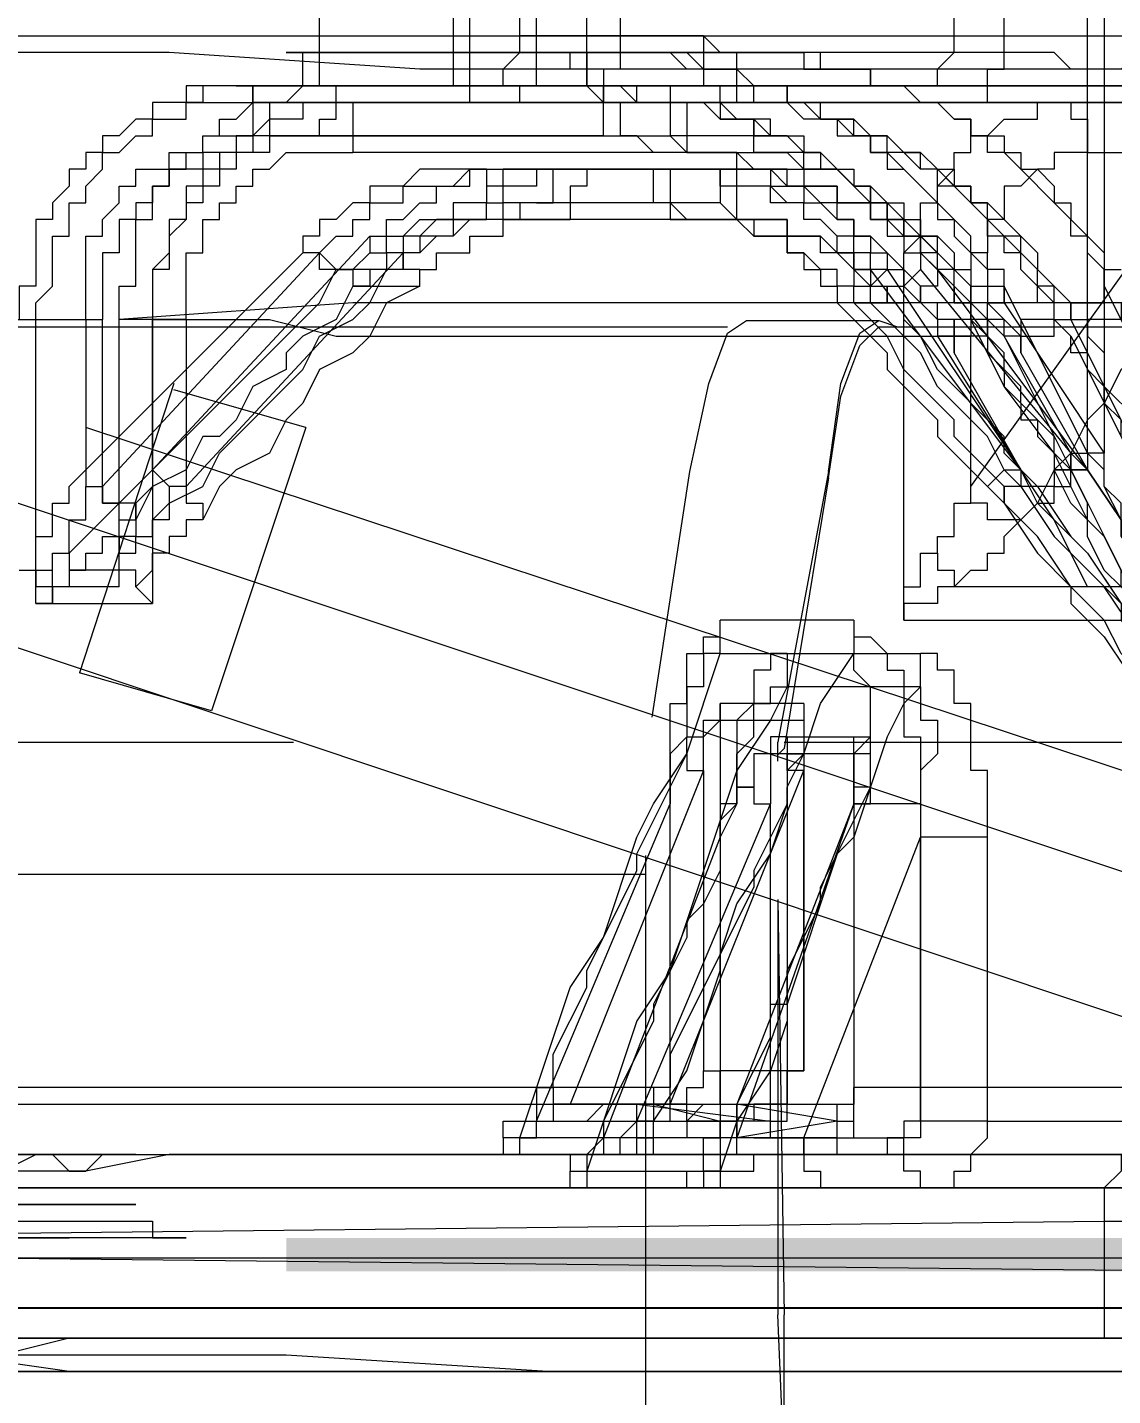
# Model space of a CAD drawing. Header units: millimetres. Extents: x 25083 to 52777, y 24772 to 45779.
# Drawn here: x 39126.05 to 39150.19, y 33704.26 to 33734.69 of the extents above; entities that cross this region are included whole.
import ezdxf

# ---------------------------------------------------------------- set-up
doc = ezdxf.new("R2010")
doc.units = ezdxf.units.MM
doc.layers.add('小车', color=7, linetype='Continuous')
doc.styles.get("Standard").update_dxf_attribs({"font": ''})
doc.styles.get('Standard').set_extended_font_data('SimSun')
doc.dimstyles.new('15', dxfattribs={"dimtxt": 15, "dimasz": 10, "dimexe": 2, "dimexo": 1, "dimgap": 1, "dimtad": 1, "dimdsep": 46, "dimtxsty": 'Standard', "dimcen": 2.5, "dimadec": 0, "dimazin": 0, "dimtfac": 1, "dimtmove": 2, "dimatfit": 3, "dimfxl": 1, "dimtolj": 1, "dimarcsym": 0})
doc.dimstyles.new('ISO-25', dxfattribs={"dimtxt": 2.5, "dimasz": 2.5, "dimexe": 1.25, "dimexo": 0.625, "dimtad": 1, "dimtxsty": 'Standard', "dimcen": 2.5, "dimadec": 0, "dimazin": 0, "dimtfac": 1, "dimtmove": 0, "dimatfit": 3, "dimfxl": 1, "dimarcsym": 0})

# ---------------------------------------------------------------- blocks, each defined once
blk = doc.blocks.new('*D925')
at = {"color": 0, "lineweight": -2}
for p, q in [((29677.862, 34881.662), (29677.862, 32448.293)), ((40733.017, 34757.645), (40733.017, 32448.293)), ((29680.362, 32449.543), (40730.517, 32449.543))]:
    blk.add_line(p, q, dxfattribs=at)
at = {"color": 0}
for points in [[(29680.362, 32449.96), (29680.362, 32449.127), (29677.862, 32449.543)], [(40730.517, 32449.127), (40730.517, 32449.96), (40733.017, 32449.543)]]:
    blk.add_solid(points, dxfattribs=at)
at = {"layer": 'DEFPOINTS', "color": 0}
for p in [(29677.862, 34882.287), (40733.017, 34758.27), (40733.017, 32449.543)]:
    blk.add_point(p, dxfattribs=at)
at = {"color": 0, "insert": (35205.439, 32451.628), "char_height": 2.5, "attachment_point": 5}
blk.add_mtext('11055,15', dxfattribs=at)
blk = doc.blocks.new('zw$D2F4')
h = blk.add_hatch(color=7)
edge = h.paths.add_edge_path(flags=0)
edge.add_spline(control_points=[(528.444, 242.126), (528.444, 242.126), (528.444, 252.524), (528.444, 252.524), (528.444, 252.524), (527.701, 252.524), (527.701, 252.524), (527.701, 252.524), (527.701, 242.126), (527.701, 242.126), (527.701, 242.126), (528.444, 242.126), (528.444, 242.126), (528.444, 242.126), (528.444, 242.126), (528.444, 242.126)], knot_values=[0, 0, 0, 0, 1, 1, 1, 2, 2, 2, 3, 3, 3, 4, 4, 4, 5, 5, 5, 5], degree=3, periodic=0)
edge = h.paths.add_edge_path(flags=0)
edge.add_spline(control_points=[(528.444, 263.294), (528.444, 263.294), (528.444, 295.23), (528.444, 295.23), (528.444, 295.23), (527.701, 295.23), (527.701, 295.23), (527.701, 295.23), (527.701, 263.294), (527.701, 263.294), (527.701, 263.294), (528.444, 263.294), (528.444, 263.294), (528.444, 263.294), (528.444, 263.294), (528.444, 263.294)], knot_values=[0, 0, 0, 0, 1, 1, 1, 2, 2, 2, 3, 3, 3, 4, 4, 4, 5, 5, 5, 5], degree=3, periodic=0)
edge = h.paths.add_edge_path(flags=0)
edge.add_spline(control_points=[(528.444, 306), (528.444, 306), (528.444, 316.398), (528.444, 316.398), (528.444, 316.398), (527.701, 316.398), (527.701, 316.398), (527.701, 316.398), (527.701, 306), (527.701, 306), (527.701, 306), (528.444, 306), (528.444, 306), (528.444, 306), (528.444, 306), (528.444, 306)], knot_values=[0, 0, 0, 0, 1, 1, 1, 2, 2, 2, 3, 3, 3, 4, 4, 4, 5, 5, 5, 5], degree=3, periodic=0)
edge = h.paths.add_edge_path(flags=0)
edge.add_spline(control_points=[(528.444, 327.167), (528.444, 327.167), (528.444, 359.104), (528.444, 359.104), (528.444, 359.104), (527.701, 359.104), (527.701, 359.104), (527.701, 359.104), (527.701, 327.167), (527.701, 327.167), (527.701, 327.167), (528.444, 327.167), (528.444, 327.167), (528.444, 327.167), (528.444, 327.167), (528.444, 327.167)], knot_values=[0, 0, 0, 0, 1, 1, 1, 2, 2, 2, 3, 3, 3, 4, 4, 4, 5, 5, 5, 5], degree=3, periodic=0)
at = {"color": 7, "lineweight": 5}
for points in [[(526.216, 374.701), (526.216, 340.908)], [(526.216, 340.908), (526.216, 374.701)], [(528.444, 374.701), (528.815, 340.908)], [(525.473, 339.051), (525.473, 373.587)], [(525.473, 373.587), (525.473, 339.051)], [(527.701, 339.051), (528.072, 373.587)], [(530.301, 373.587), (530.301, 339.793)], [(529.558, 337.937), (529.558, 372.473)], [(554.81, 200.534), (554.81, 214.645), (554.439, 217.988), (554.439, 344.25), (554.439, 353.534), (554.439, 356.133), (554.81, 361.704), (554.81, 372.473)], [(554.81, 372.473), (555.182, 372.473), (555.182, 372.102), (554.81, 371.359), (554.81, 368.759), (555.182, 368.017), (555.182, 228.757), (555.182, 219.102), (555.182, 205.362), (554.81, 204.247), (554.81, 200.534)], [(529.187, 362.446), (529.187, 368.388), (529.187, 369.131), (529.187, 371.73)], [(529.187, 371.73), (529.187, 365.417), (529.187, 364.675), (529.187, 362.446)], [(530.301, 371.73), (530.301, 370.616), (529.929, 370.616), (529.929, 370.245), (530.301, 369.874), (530.301, 369.131), (529.929, 368.388), (529.929, 365.417), (530.301, 364.675), (530.301, 364.303), (529.929, 363.932), (529.929, 363.56), (530.301, 363.189), (530.301, 362.446)], [(530.301, 362.446), (530.301, 369.874), (530.301, 370.245), (530.301, 371.73)], [(525.844, 201.277), (525.844, 207.59), (525.473, 210.932), (525.473, 355.391), (525.473, 360.59), (525.473, 363.932), (525.844, 366.531), (525.844, 371.359)], [(525.844, 371.359), (525.844, 367.274), (526.216, 365.417), (526.216, 217.616), (526.216, 212.046), (526.216, 208.704), (525.844, 206.476), (525.844, 201.277)], [(528.444, 361.332), (528.444, 367.274), (528.444, 368.017), (528.444, 370.616)], [(528.444, 370.616), (528.815, 370.616), (528.444, 370.245), (528.444, 369.502), (528.815, 369.502), (528.815, 364.303), (528.815, 363.56), (528.815, 362.075), (528.444, 362.075), (528.444, 361.332)], [(529.558, 370.616), (529.558, 362.818), (529.558, 362.446), (529.558, 361.332)], [(529.558, 361.332), (529.558, 368.759), (529.558, 369.131), (529.558, 370.616)], [(525.844, 369.874), (525.844, 359.104), (525.473, 353.162), (525.473, 321.968), (525.473, 315.655), (525.473, 309.713)], [(526.216, 310.827), (526.216, 363.932), (525.844, 365.417), (525.844, 369.874)], [(525.473, 363.932), (525.473, 368.017)], [(525.473, 368.017), (525.473, 363.932)], [(525.473, 367.645), (525.473, 365.417), (525.473, 364.303)], [(525.473, 364.303), (525.473, 366.16), (525.473, 367.645)], [(525.473, 363.932), (525.473, 366.16), (525.473, 366.531), (525.473, 367.645)], [(525.473, 367.645), (525.473, 365.417), (525.473, 365.046), (525.473, 363.932)], [(528.444, 367.645), (528.444, 364.675), (528.444, 363.932)], [(528.444, 363.932), (528.444, 366.903), (528.444, 367.645)], [(530.301, 352.048), (530.301, 361.704), (529.929, 363.56), (529.929, 367.645)], [(529.558, 366.903), (529.558, 350.563)], [(548.869, 366.531), (548.869, 364.675)], [(531.786, 350.563), (531.786, 366.16)], [(531.415, 365.417), (531.415, 350.934), (531.043, 349.449)], [(543.298, 365.046), (543.298, 364.675), (542.927, 364.675)], [(543.298, 365.046), (543.298, 364.675), (544.041, 364.675), (544.041, 364.303), (544.784, 364.303), (544.784, 363.932), (545.155, 363.932), (545.526, 363.56)], [(548.869, 365.046), (548.869, 363.56)], [(554.068, 359.847), (554.068, 360.961), (553.696, 360.961), (553.696, 362.075), (553.325, 362.075), (553.325, 362.446), (552.954, 362.818), (552.954, 363.189), (552.582, 363.189), (552.582, 363.56), (552.211, 363.56), (552.211, 363.932), (551.839, 363.932), (551.468, 364.303), (551.097, 364.303), (551.097, 364.675), (549.611, 364.675), (549.611, 365.046), (548.869, 365.046)], [(542.555, 364.675), (548.869, 364.675)], [(542.555, 364.675), (542.555, 364.303), (543.67, 364.303), (543.67, 363.932)], [(543.298, 363.932), (542.927, 363.932), (542.927, 364.303), (542.555, 364.303), (542.555, 364.675)], [(542.555, 364.675), (542.555, 362.075)], [(542.927, 362.818), (542.927, 364.675)], [(542.927, 364.675), (543.298, 364.675), (543.298, 364.303), (543.67, 364.303), (543.67, 363.932), (544.784, 362.818)], [(548.869, 364.675), (549.24, 364.675), (549.611, 364.303), (550.725, 364.303), (550.725, 363.932), (551.468, 363.932), (551.468, 363.56), (551.839, 363.56), (552.211, 363.189), (552.582, 363.189), (552.582, 362.818), (552.954, 362.446), (552.954, 362.075), (553.325, 362.075), (553.325, 361.332), (553.696, 361.332), (553.696, 359.476)], [(548.869, 364.675), (548.869, 363.189)], [(542.927, 362.446), (543.298, 362.446), (543.298, 363.932)], [(543.298, 363.932), (543.298, 363.56), (543.67, 363.56), (543.67, 363.189), (544.041, 363.189), (544.041, 362.818), (544.412, 362.818), (544.412, 362.446)], [(543.67, 363.932), (543.298, 363.932)], [(543.67, 363.932), (544.412, 363.932), (544.412, 363.56), (545.155, 363.56), (545.155, 363.189)], [(545.526, 363.56), (545.155, 363.56), (545.155, 363.189), (544.784, 363.189), (544.784, 362.818)], [(548.869, 363.56), (545.526, 363.56)], [(550.354, 358.733), (545.526, 363.56)], [(548.869, 363.56), (550.725, 363.56), (550.725, 363.189), (551.097, 363.189), (551.468, 362.818), (551.839, 362.818), (551.839, 362.446), (552.211, 362.446), (552.211, 361.704), (552.582, 361.704), (552.582, 360.961), (552.954, 360.961), (552.954, 359.847)], [(544.412, 362.446), (544.784, 362.446), (544.784, 363.189), (545.155, 363.189)], [(545.155, 363.189), (548.869, 363.189)], [(545.155, 363.189), (550.354, 358.361)], [(552.954, 359.476), (552.954, 359.847), (552.582, 359.847), (552.582, 360.961), (552.211, 360.961), (552.211, 361.704), (551.839, 361.704), (551.839, 362.075), (551.468, 362.075), (551.468, 362.446), (551.097, 362.446), (551.097, 362.818), (550.354, 362.818), (550.354, 363.189), (548.869, 363.189)], [(542.927, 362.818), (543.67, 362.818)], [(542.927, 362.818), (543.67, 362.818), (543.67, 362.446), (544.041, 362.446), (544.041, 362.075), (544.412, 362.075), (544.784, 361.704)], [(543.67, 362.818), (548.869, 362.818)], [(545.526, 362.075), (545.155, 362.075), (544.784, 362.446), (544.041, 362.446), (544.041, 362.818), (543.67, 362.818)], [(544.784, 362.818), (549.24, 358.361), (549.983, 357.99)], [(548.869, 362.818), (549.611, 362.818), (549.611, 362.446), (551.097, 362.446), (551.097, 362.075), (551.839, 362.075), (551.839, 361.704), (552.211, 361.704), (552.211, 361.332), (552.582, 361.332), (552.582, 360.961), (552.954, 360.961), (552.954, 360.59), (553.325, 360.59), (553.325, 360.218), (553.696, 359.847), (553.696, 359.104), (554.068, 358.733), (554.068, 357.99)], [(549.24, 233.956), (549.24, 357.619), (548.869, 362.818)], [(548.869, 362.075), (548.869, 362.818)], [(542.555, 362.075), (542.927, 362.446)], [(544.412, 360.961), (544.412, 361.332), (544.041, 361.332), (544.041, 361.704), (543.67, 361.704), (543.67, 362.075), (543.298, 362.075), (542.927, 362.446)], [(542.927, 362.446), (543.298, 362.075), (543.67, 362.075)], [(549.611, 357.619), (548.869, 357.99), (548.497, 358.733), (548.126, 359.104), (547.755, 359.104), (547.383, 359.847), (546.64, 360.218), (546.269, 360.59), (546.269, 360.961), (545.526, 361.332), (545.155, 362.075), (544.412, 362.446)], [(548.869, 362.075), (542.555, 362.075)], [(543.67, 362.075), (542.555, 362.075)], [(545.155, 361.332), (545.155, 361.704), (544.412, 361.704), (544.412, 362.075), (543.67, 362.075)], [(545.526, 362.075), (545.155, 361.704), (544.784, 361.704)], [(545.526, 362.075), (548.869, 362.075)], [(545.526, 362.075), (550.725, 357.247)], [(548.869, 362.075), (548.869, 359.476), (548.497, 357.99), (548.497, 345.364)], [(553.696, 357.247), (553.696, 358.733), (553.325, 358.733), (553.325, 359.476), (552.954, 359.847), (552.954, 360.218), (552.582, 360.218), (552.582, 360.59), (552.211, 360.59), (552.211, 360.961), (551.839, 360.961), (551.839, 361.332), (551.097, 361.332), (551.097, 361.704), (550.354, 361.704), (549.983, 362.075), (548.869, 362.075)], [(548.869, 361.332), (548.869, 362.075)], [(552.954, 358.361), (552.954, 359.476), (552.582, 359.476), (552.582, 360.218), (552.211, 360.218), (552.211, 360.59), (551.839, 360.59), (551.839, 360.961), (551.468, 360.961), (551.468, 361.332), (551.097, 361.332), (550.725, 361.704), (549.983, 361.704), (549.983, 362.075), (548.869, 362.075)], [(544.784, 361.704), (545.155, 360.961), (545.898, 360.59), (547.755, 358.733), (548.497, 358.361), (548.869, 357.619), (549.24, 357.247), (549.983, 356.876)], [(545.155, 361.332), (544.784, 361.332), (544.784, 360.961), (544.412, 360.961)], [(548.869, 361.332), (545.155, 361.332)], [(550.354, 356.505), (545.155, 361.332)], [(548.869, 361.332), (550.354, 361.332), (550.354, 360.961), (551.097, 360.961), (551.097, 360.59), (551.468, 360.59), (551.468, 360.218), (551.839, 360.218), (551.839, 359.847), (552.211, 359.847), (552.211, 359.476), (552.582, 359.104), (552.582, 357.619)], [(554.068, 359.847), (554.068, 361.332), (553.696, 361.332)], [(553.696, 361.332), (553.696, 360.218), (553.696, 359.847), (553.696, 359.476)], [(549.611, 356.133), (549.24, 356.876), (548.497, 357.247), (548.126, 357.619), (547.755, 358.361), (547.012, 358.733), (546.64, 359.104), (545.898, 359.476), (545.526, 360.218), (545.155, 360.59), (544.412, 360.961)], [(553.696, 359.104), (553.696, 359.847), (554.068, 359.847), (554.068, 360.218), (554.068, 359.847), (554.068, 359.476)], [(552.954, 352.048), (552.954, 359.847)], [(554.068, 359.847), (552.954, 359.847)], [(554.068, 352.42), (554.068, 359.847)], [(552.954, 359.476), (552.954, 351.677)], [(553.696, 359.476), (552.954, 359.476)], [(553.696, 359.476), (553.696, 352.048)], [(554.068, 359.476), (554.068, 355.391)], [(554.068, 359.476), (554.068, 358.733), (554.439, 358.733), (554.81, 358.733), (554.81, 358.361)], [(553.696, 355.019), (553.696, 359.104)], [(553.696, 359.104), (554.068, 358.733), (554.068, 358.361), (554.439, 358.361), (554.81, 358.361)], [(549.983, 357.99), (549.983, 358.361), (550.354, 358.361), (550.354, 358.733)], [(552.211, 354.648), (552.211, 356.133), (551.839, 356.505), (551.839, 357.247), (551.468, 357.247), (551.468, 357.619), (551.097, 357.99), (551.097, 358.361), (550.725, 358.361), (550.725, 358.733), (550.354, 358.733)], [(550.354, 358.361), (549.983, 357.99), (549.983, 357.619), (549.611, 357.619)], [(550.354, 358.361), (550.725, 357.99), (550.725, 357.619), (551.097, 357.619), (551.097, 357.247), (551.468, 357.247), (551.468, 356.505), (551.839, 356.505), (551.839, 355.391), (552.211, 355.019), (552.211, 354.276)], [(552.954, 358.361), (552.954, 350.563)], [(552.954, 358.361), (553.325, 358.361), (553.325, 357.99), (554.068, 357.99)], [(554.81, 358.361), (558.895, 358.361)], [(554.81, 358.361), (558.895, 358.361)], [(554.81, 355.019), (554.81, 358.361)], [(554.81, 358.361), (554.81, 355.391)], [(549.983, 356.876), (549.983, 357.99)], [(549.983, 357.99), (549.983, 357.619), (550.354, 357.247), (550.354, 356.876), (550.725, 356.876), (550.725, 356.505), (551.097, 356.133), (551.097, 355.391), (551.097, 354.648), (551.468, 354.648), (551.468, 354.276)], [(554.068, 357.99), (554.068, 350.192)], [(554.439, 305.257), (554.439, 311.57), (554.068, 317.141), (554.068, 357.99)], [(551.097, 353.905), (551.097, 355.391), (550.725, 355.391), (550.725, 356.133), (550.354, 356.133), (550.354, 356.876), (549.983, 356.876), (549.983, 357.247), (549.611, 357.247), (549.611, 357.619)], [(552.582, 350.192), (552.582, 357.619)], [(553.696, 357.247), (553.696, 357.619), (552.582, 357.619)], [(550.725, 357.247), (550.354, 357.247), (550.354, 356.876), (549.983, 356.876)], [(550.725, 357.247), (550.725, 356.876), (551.097, 356.876), (551.097, 356.505), (551.468, 356.133), (551.468, 355.762), (551.839, 355.762), (551.839, 355.019), (552.211, 355.019), (552.211, 354.276), (552.211, 353.905), (552.211, 353.162)], [(553.696, 349.82), (553.696, 357.247)], [(553.696, 357.247), (553.696, 341.65)], [(551.468, 353.534), (551.468, 353.905), (551.097, 353.905), (551.097, 355.019), (550.725, 355.391), (550.725, 355.762), (550.354, 356.133), (550.354, 356.505), (549.983, 356.505), (549.983, 356.876)], [(549.611, 356.133), (549.983, 356.133), (549.983, 356.505), (550.354, 356.505)], [(552.211, 352.42), (552.211, 353.534), (551.839, 353.534), (551.839, 354.648), (551.468, 354.648), (551.468, 355.391), (551.097, 355.391), (551.097, 355.762), (550.725, 356.133), (550.725, 356.505), (550.354, 356.505)], [(549.611, 356.133), (549.983, 356.133), (549.983, 355.762), (550.354, 355.762), (550.354, 355.019), (550.725, 355.019), (550.725, 354.276), (551.097, 354.276), (551.097, 353.905), (551.097, 352.791)], [(554.068, 355.391), (554.068, 352.42)], [(554.81, 355.391), (554.068, 355.391)], [(558.895, 355.391), (554.81, 355.391)], [(554.81, 355.391), (554.81, 352.791)], [(553.696, 352.048), (553.696, 355.019)], [(553.696, 355.019), (554.81, 355.019)], [(554.068, 352.791), (554.068, 355.019)], [(554.068, 355.019), (554.068, 344.993)], [(554.068, 355.019), (554.068, 354.276), (554.439, 354.276), (554.81, 353.905), (555.182, 353.905)], [(554.81, 355.019), (558.895, 355.019)], [(554.81, 352.42), (554.81, 355.019)], [(530.301, 351.677), (530.301, 354.648)], [(530.301, 354.648), (530.301, 354.276)], [(530.672, 353.905), (530.672, 354.276), (530.301, 354.276), (530.301, 354.648)], [(552.211, 354.648), (551.468, 354.648), (551.468, 354.276)], [(552.211, 354.648), (552.211, 350.934)], [(530.301, 354.276), (530.301, 352.048)], [(530.301, 354.276), (530.301, 353.905), (530.672, 353.905), (530.672, 353.534), (531.043, 353.534)], [(530.672, 353.905), (530.672, 354.276), (531.043, 354.276), (531.043, 353.905), (531.043, 353.534)], [(551.097, 353.905), (551.097, 354.276), (552.211, 354.276)], [(551.468, 350.563), (551.468, 354.276)], [(552.211, 350.563), (552.211, 354.276)], [(553.696, 344.25), (553.696, 354.276)], [(553.696, 354.276), (553.696, 352.048)], [(553.696, 354.276), (553.696, 353.905), (554.068, 353.905), (554.068, 353.534), (554.439, 353.534), (554.81, 353.534)], [(530.672, 350.934), (530.672, 353.905)], [(530.672, 353.905), (534.014, 352.791), (535.128, 352.048), (537.356, 351.306), (538.099, 350.934), (539.213, 350.192), (541.441, 349.449)], [(551.097, 350.192), (551.097, 353.905)], [(555.182, 353.905), (558.895, 353.905)], [(555.182, 352.42), (555.182, 353.905)], [(555.182, 353.905), (555.182, 344.25)], [(531.043, 353.534), (538.099, 350.563)], [(531.043, 353.534), (531.043, 351.306)], [(531.786, 353.534), (531.043, 353.534), (531.043, 353.162)], [(531.786, 353.534), (531.786, 353.162), (531.415, 353.162), (531.415, 352.791)], [(531.786, 353.534), (531.786, 353.162), (532.529, 353.162), (534.014, 352.42), (534.386, 352.42), (536.614, 351.306), (536.985, 351.306), (539.213, 350.192)], [(551.468, 349.82), (551.468, 353.534)], [(551.468, 353.534), (551.468, 353.162), (552.211, 353.162)], [(554.81, 353.534), (558.895, 353.534)], [(554.81, 353.534), (554.81, 351.677)], [(554.81, 343.136), (554.81, 353.534)], [(529.558, 353.162), (529.558, 352.791), (529.929, 352.791), (529.929, 352.42)], [(529.558, 352.791), (529.558, 353.162)], [(529.558, 353.162), (529.558, 349.82)], [(531.043, 353.162), (531.043, 350.192)], [(531.415, 352.791), (531.415, 353.162), (531.043, 353.162)], [(531.043, 353.162), (531.043, 352.42), (531.415, 352.048), (531.415, 351.306)], [(531.043, 353.162), (531.043, 351.306)], [(552.211, 349.449), (552.211, 353.162)], [(529.558, 350.563), (529.558, 352.791)], [(530.672, 352.048), (530.301, 352.048), (530.301, 352.42), (529.558, 352.42), (529.558, 352.791)], [(530.672, 352.048), (530.301, 352.42), (530.301, 352.791), (529.929, 352.791), (529.929, 352.42)], [(538.842, 349.82), (531.415, 352.791)], [(531.415, 350.563), (531.415, 352.791)], [(554.81, 352.791), (554.81, 350.192), (554.439, 349.82), (554.439, 349.077), (554.068, 348.706), (554.068, 347.963), (553.696, 347.963), (553.696, 347.592), (553.325, 347.221), (553.325, 346.849), (552.954, 346.849), (552.954, 346.107), (552.582, 346.107), (552.582, 345.735), (552.211, 345.735), (552.211, 345.364), (551.468, 344.621), (551.097, 344.621), (551.097, 344.25), (550.725, 344.25), (549.983, 343.507), (549.611, 343.507), (549.611, 343.136)], [(551.097, 349.077), (551.097, 352.791)], [(552.211, 352.42), (551.839, 352.42), (551.839, 352.791), (551.097, 352.791)], [(554.068, 350.192), (554.068, 352.791)], [(554.068, 352.42), (554.439, 352.42), (554.439, 352.791), (554.81, 352.791)], [(554.068, 352.791), (554.068, 352.42), (555.182, 352.42)], [(540.699, 347.963), (539.956, 348.335), (538.842, 349.077), (534.386, 350.563), (533.272, 351.306), (529.929, 352.42)], [(529.929, 352.42), (529.929, 349.449)], [(554.068, 352.42), (554.068, 351.677), (553.696, 351.306), (553.696, 349.449), (553.325, 349.449), (553.325, 348.706), (552.954, 348.706), (552.954, 347.963), (552.582, 347.592), (552.582, 347.221), (552.211, 347.221), (552.211, 346.849), (551.839, 346.478), (551.468, 346.107), (551.468, 345.735), (551.097, 345.735), (551.097, 345.364), (550.725, 345.364), (550.725, 344.993), (550.354, 344.993), (549.611, 344.25), (549.24, 344.25), (549.24, 343.878), (548.869, 343.878)], [(548.869, 343.878), (549.24, 343.878), (549.24, 344.25), (549.611, 344.25), (549.983, 344.621), (550.354, 344.621), (551.097, 345.364), (551.097, 345.735), (551.468, 345.735), (551.468, 346.107), (551.839, 346.107), (551.839, 346.478), (552.582, 347.221), (552.582, 347.592), (552.954, 347.963), (552.954, 348.335), (553.325, 348.335), (553.325, 348.706), (553.325, 349.077), (553.696, 349.449), (553.696, 351.306), (554.068, 351.306), (554.068, 352.42)], [(549.24, 343.136), (549.983, 343.136), (549.983, 343.507), (550.354, 343.507), (550.354, 343.878), (550.725, 343.878), (552.582, 345.735), (552.582, 346.107), (552.954, 346.107), (552.954, 346.478), (553.325, 346.849), (553.325, 347.221), (553.696, 347.592), (553.696, 347.963), (554.068, 347.963), (554.068, 348.335), (554.068, 348.706), (554.439, 349.077), (554.439, 350.192), (554.81, 350.563), (554.81, 352.42)], [(552.211, 352.42), (552.211, 349.077)], [(552.954, 352.048), (554.068, 352.048), (554.068, 352.42)], [(554.81, 352.42), (554.068, 352.42), (553.696, 352.048)], [(555.182, 352.42), (558.895, 352.42)], [(555.182, 349.82), (555.182, 352.42)], [(531.043, 352.048), (530.301, 352.048), (530.301, 351.677)], [(530.301, 352.048), (530.301, 351.306), (530.672, 351.306), (531.043, 351.306)], [(530.301, 352.048), (530.301, 351.306), (530.672, 351.306), (530.672, 350.934), (531.043, 350.934), (531.043, 350.563), (531.786, 350.563)], [(537.356, 349.449), (530.672, 352.048)], [(530.672, 349.82), (530.672, 352.048)], [(538.471, 349.077), (538.099, 349.077), (537.356, 349.449), (536.614, 349.449), (535.871, 349.82), (535.5, 350.192), (535.128, 350.192), (533.643, 350.934), (533.272, 350.934), (531.043, 352.048)], [(531.043, 352.048), (531.043, 351.306)], [(552.954, 352.048), (552.954, 350.563), (552.582, 350.192), (552.582, 349.077), (552.211, 348.706), (552.211, 348.335), (551.839, 348.335), (551.839, 347.592), (551.468, 347.592), (551.468, 347.221), (551.097, 346.849), (551.097, 346.478), (550.725, 346.478), (550.725, 346.107), (550.354, 346.107), (550.354, 345.735), (549.983, 345.735), (549.983, 345.364), (549.611, 345.364), (548.869, 344.621), (548.497, 344.621)], [(548.869, 343.507), (548.869, 343.878), (549.24, 343.878), (549.611, 344.25), (549.983, 344.25), (549.983, 344.621), (550.354, 344.621), (550.354, 344.993), (550.725, 344.993), (550.725, 345.364), (551.097, 345.364), (551.097, 345.735), (551.468, 345.735), (551.468, 346.107), (551.839, 346.107), (551.839, 346.478), (552.582, 347.221), (552.582, 347.592), (552.954, 347.963), (552.954, 348.335), (552.954, 348.706), (553.325, 348.706), (553.325, 349.449), (553.696, 349.82), (553.696, 352.048)], [(553.696, 352.048), (553.696, 349.82), (553.325, 349.449), (553.325, 348.706), (552.954, 348.335), (552.954, 347.592), (552.582, 347.592), (552.582, 347.221), (552.211, 346.849), (552.211, 346.478), (551.839, 346.478), (551.839, 346.107), (551.468, 345.735), (551.468, 345.364), (551.097, 345.364), (549.611, 343.878), (549.24, 343.878), (548.869, 343.507)], [(553.696, 352.048), (553.696, 351.677), (552.954, 351.677)], [(553.696, 352.048), (553.696, 349.449)], [(554.81, 351.677), (554.439, 351.677), (554.439, 352.048), (553.696, 352.048)], [(530.301, 348.335), (530.301, 351.677)], [(530.301, 351.677), (530.301, 350.934), (530.672, 350.934)], [(530.301, 349.82), (530.301, 351.677)], [(530.301, 351.677), (530.672, 351.677)], [(530.672, 348.706), (530.672, 351.677)], [(530.672, 349.82), (530.672, 351.677)], [(530.672, 351.677), (531.043, 351.306)], [(548.126, 344.25), (548.869, 344.25), (548.869, 344.621), (549.24, 344.621), (549.24, 344.993), (549.611, 344.993), (550.725, 346.107), (550.725, 346.478), (551.097, 346.478), (551.097, 346.849), (551.468, 346.849), (551.468, 347.221), (551.839, 347.592), (551.839, 347.963), (552.211, 348.335), (552.211, 348.706), (552.211, 349.077), (552.582, 349.077), (552.582, 350.934), (552.954, 351.306), (552.954, 351.677)], [(558.895, 351.677), (554.81, 351.677)], [(554.81, 351.677), (554.81, 349.077)], [(531.043, 351.306), (538.099, 348.335)], [(531.043, 351.306), (531.043, 349.077)], [(531.415, 351.306), (531.043, 348.335)], [(531.786, 350.563), (531.786, 350.934), (531.043, 350.934), (531.043, 351.306)], [(531.786, 350.563), (531.786, 350.934), (531.043, 350.934), (531.043, 351.306)], [(531.043, 351.306), (531.415, 351.306)], [(531.415, 351.306), (531.415, 350.563)], [(530.672, 350.934), (531.043, 350.934), (532.157, 350.192), (534.386, 349.449), (534.757, 349.449), (535.871, 349.077), (536.985, 348.335), (538.099, 347.963), (538.471, 347.963), (539.213, 347.592), (540.327, 347.221), (541.441, 346.478)], [(531.415, 349.077), (531.043, 349.077), (531.043, 350.192), (530.672, 350.192), (530.672, 350.934)], [(531.786, 350.563), (531.786, 350.934), (531.415, 350.934), (531.415, 350.563)], [(549.983, 346.107), (549.983, 346.478), (550.354, 346.478), (550.354, 346.849), (550.725, 346.849), (551.097, 347.221), (551.097, 347.592), (551.468, 347.592), (551.468, 347.963), (551.839, 348.335), (551.839, 349.077), (552.211, 349.077), (552.211, 349.449), (552.211, 350.934)], [(551.468, 350.563), (551.468, 350.934), (552.211, 350.934)], [(531.043, 349.449), (529.929, 349.449), (529.929, 349.82), (529.558, 349.82), (529.558, 350.563)], [(529.558, 350.563), (529.558, 350.192), (529.929, 350.192), (529.929, 349.82), (530.301, 349.82), (530.672, 349.82)], [(531.043, 350.192), (531.415, 350.192), (531.415, 350.563)], [(531.415, 350.563), (538.842, 347.592)], [(531.415, 350.563), (531.415, 348.335)], [(531.415, 350.563), (531.415, 350.192), (531.786, 350.192), (531.786, 349.82), (532.157, 349.82)], [(531.786, 350.563), (538.099, 350.563)], [(531.786, 350.563), (538.099, 350.563)], [(539.213, 347.592), (538.842, 347.963), (538.099, 347.963), (536.614, 348.706), (536.242, 348.706), (532.529, 350.563), (531.786, 350.563)], [(538.099, 350.563), (540.327, 350.563), (540.327, 350.192), (541.441, 350.192), (541.441, 349.82), (541.813, 349.82), (541.813, 349.449), (542.184, 349.449)], [(541.441, 349.449), (541.441, 349.82), (540.699, 349.82), (540.699, 350.192), (540.327, 350.192), (539.956, 350.192), (539.585, 350.192), (539.213, 350.563), (538.099, 350.563)], [(548.497, 343.136), (548.869, 343.136), (548.869, 343.507), (549.24, 343.507), (549.24, 343.878), (549.611, 343.878), (550.354, 344.621), (550.725, 344.621), (550.725, 344.993), (551.468, 345.735), (551.468, 346.107), (552.211, 346.849), (552.211, 347.221), (552.211, 347.592), (552.582, 347.592), (552.582, 348.706), (552.954, 348.706), (552.954, 350.563)], [(551.468, 350.563), (551.097, 350.192), (551.097, 348.706), (550.725, 348.706), (550.725, 347.963), (550.354, 347.963), (550.354, 347.592), (549.983, 347.592), (549.983, 347.221), (549.611, 347.221), (549.611, 346.849), (549.24, 346.849)], [(549.983, 345.735), (549.983, 346.107), (550.354, 346.107), (550.354, 346.478), (550.725, 346.478), (550.725, 346.849), (551.097, 347.221), (551.097, 347.592), (551.468, 347.592), (551.468, 348.335), (551.839, 348.335), (551.839, 349.077), (551.839, 349.449), (552.211, 349.449), (552.211, 350.563)], [(552.211, 350.563), (551.097, 350.563), (551.097, 350.192)], [(554.068, 350.192), (554.068, 350.563), (552.954, 350.563)], [(531.043, 348.335), (531.043, 350.192)], [(531.043, 350.192), (531.415, 349.82), (531.415, 349.449), (531.786, 349.449), (532.157, 349.449)], [(539.213, 350.192), (538.842, 350.192), (538.842, 349.82)], [(539.213, 350.192), (539.585, 350.192), (539.585, 349.82), (539.956, 349.82), (539.956, 349.449), (540.327, 349.449)], [(552.582, 350.192), (552.582, 347.963), (552.211, 347.592), (552.211, 346.849), (551.839, 346.478), (551.839, 346.107), (551.468, 346.107), (551.468, 345.364), (551.097, 345.364), (551.097, 344.993), (550.725, 344.993), (550.725, 344.621), (550.354, 344.25), (549.983, 344.25), (549.983, 343.878), (549.611, 343.878), (549.611, 343.507), (549.24, 343.507), (548.497, 342.764), (548.126, 342.764)], [(548.869, 342.022), (549.24, 342.022), (549.24, 342.393), (549.611, 342.393), (549.983, 342.764), (550.354, 342.764), (550.354, 343.136), (550.725, 343.136), (550.725, 343.507), (551.097, 343.507), (551.839, 344.25), (551.839, 344.621), (552.211, 344.621), (552.211, 344.993), (552.582, 345.364), (552.582, 345.735), (552.954, 345.735), (552.954, 346.478), (553.325, 346.478), (553.325, 346.849), (553.325, 347.221), (553.696, 347.592), (553.696, 349.077), (554.068, 349.077), (554.068, 350.192)], [(548.869, 342.022), (549.24, 342.022), (549.611, 342.393), (549.983, 342.393), (551.097, 343.507), (551.468, 343.507), (551.468, 343.878), (551.839, 343.878), (551.839, 344.25), (552.211, 344.621), (552.211, 344.993), (552.582, 344.993), (552.582, 345.364), (552.954, 345.735), (552.954, 346.107), (553.325, 346.478), (553.325, 347.221), (553.696, 347.221), (553.696, 348.706), (554.068, 348.706), (554.068, 350.192)], [(549.24, 346.478), (549.611, 346.478), (549.611, 346.849), (549.983, 346.849), (549.983, 347.221), (550.354, 347.592), (550.354, 347.963), (550.725, 347.963), (550.725, 348.706), (551.097, 349.077), (551.097, 350.192)], [(553.696, 349.82), (553.696, 350.192), (552.582, 350.192)], [(555.182, 349.82), (554.068, 349.82), (554.068, 350.192)], [(529.929, 349.449), (529.558, 349.449), (529.558, 349.82)], [(529.558, 349.82), (529.558, 346.849)], [(531.043, 349.077), (530.672, 349.077), (530.672, 349.449), (530.301, 349.449), (530.301, 349.82)], [(530.301, 349.82), (530.672, 349.82)], [(530.672, 346.849), (530.672, 349.82)], [(530.672, 349.82), (530.672, 349.449), (531.043, 349.449)], [(530.672, 349.077), (530.672, 349.82)], [(538.842, 349.82), (532.157, 349.82)], [(538.842, 349.82), (539.585, 349.82), (539.956, 349.449)], [(548.869, 341.65), (549.24, 341.65), (549.24, 342.022), (549.611, 342.022), (549.611, 342.393), (549.983, 342.393), (550.354, 342.764), (550.725, 342.764), (550.725, 343.136), (551.097, 343.507), (551.468, 343.507), (551.468, 343.878), (552.211, 344.621), (552.211, 344.993), (552.582, 344.993), (552.582, 345.735), (552.954, 345.735), (552.954, 346.107), (552.954, 346.478), (553.325, 346.478), (553.325, 347.592), (553.696, 347.963), (553.696, 349.82)], [(549.24, 346.107), (549.611, 346.107), (550.354, 346.849), (550.354, 347.221), (550.725, 347.221), (550.725, 347.963), (551.097, 347.963), (551.097, 348.335), (551.097, 349.077), (551.468, 349.449), (551.468, 349.82)], [(549.611, 340.908), (549.983, 340.908), (550.354, 341.279), (550.725, 341.279), (550.725, 341.65), (551.097, 341.65), (552.582, 343.136), (552.582, 343.507), (552.954, 343.507), (552.954, 343.878), (553.325, 343.878), (553.325, 344.25), (553.696, 344.621), (553.696, 344.993), (554.068, 345.364), (554.068, 345.735), (554.068, 346.107), (554.439, 346.107), (554.439, 347.221), (554.81, 347.221), (554.81, 349.449), (555.182, 349.82)], [(552.211, 349.449), (551.468, 349.449), (551.468, 349.82)], [(553.696, 349.449), (553.696, 349.82)], [(540.699, 344.993), (540.327, 345.364), (539.585, 345.735), (537.356, 346.478), (536.985, 346.849), (533.643, 347.963), (533.272, 347.963), (532.157, 348.335), (531.043, 349.077), (529.929, 349.449)], [(529.929, 349.449), (529.929, 348.706), (530.301, 348.706), (530.301, 347.592), (530.672, 347.592)], [(537.356, 349.449), (531.043, 349.449)], [(537.356, 349.449), (531.043, 349.449)], [(539.956, 349.449), (532.157, 349.449)], [(532.157, 347.592), (532.157, 349.449)], [(541.441, 347.963), (541.441, 348.335), (541.07, 348.335), (541.07, 348.706), (540.327, 348.706), (539.956, 349.077), (538.099, 349.077), (538.099, 349.449), (537.356, 349.449)], [(537.356, 349.449), (537.728, 349.449), (538.099, 349.077), (539.213, 349.077), (539.585, 348.706), (540.327, 348.706), (540.327, 348.335), (540.699, 348.335), (540.699, 347.963)], [(540.327, 349.449), (539.956, 349.449)], [(539.956, 349.449), (539.956, 347.592)], [(540.327, 347.592), (540.327, 349.449)], [(541.441, 349.449), (541.441, 346.478)], [(541.441, 349.449), (542.184, 349.449)], [(542.184, 346.478), (542.184, 349.449)], [(553.696, 349.449), (553.696, 347.592), (553.325, 347.221), (553.325, 346.478), (552.954, 346.107), (552.954, 345.735), (552.582, 345.364), (552.582, 344.993), (552.211, 344.621), (552.211, 344.25), (551.839, 344.25), (551.839, 343.878), (551.468, 343.878), (551.468, 343.507), (550.354, 342.393), (549.983, 342.393), (549.24, 341.65), (548.869, 341.65), (548.869, 341.279)], [(552.211, 349.449), (552.211, 347.592), (551.839, 347.592), (551.839, 346.849), (551.468, 346.849), (551.468, 346.107), (551.097, 346.107), (551.097, 345.735), (550.725, 345.735), (550.725, 345.364), (550.354, 345.364), (550.354, 344.993), (549.983, 344.993)], [(553.696, 349.449), (554.068, 349.449), (554.068, 349.077), (554.439, 349.077), (554.81, 349.077)], [(530.301, 348.335), (530.301, 349.077), (531.043, 349.077), (531.415, 349.077)], [(538.099, 346.478), (530.672, 349.077)], [(531.043, 346.849), (530.672, 349.077)], [(531.043, 349.077), (530.672, 349.077)], [(530.672, 348.706), (530.672, 349.077), (531.043, 349.077)], [(531.043, 346.849), (531.415, 349.077)], [(531.043, 349.077), (531.415, 349.077), (532.9, 348.335), (533.643, 348.335), (533.643, 347.963), (534.386, 347.963), (535.871, 347.221), (536.242, 347.221), (538.471, 346.107)], [(531.415, 348.335), (531.415, 348.706), (531.043, 348.706), (531.043, 349.077)], [(538.099, 346.478), (531.415, 349.077)], [(538.471, 349.077), (538.471, 348.706), (538.099, 348.706), (538.099, 348.335)], [(539.585, 347.963), (539.585, 348.335), (539.213, 348.335), (539.213, 348.706), (538.842, 348.706), (538.471, 348.706), (538.471, 349.077)], [(554.81, 349.077), (554.81, 347.592), (554.439, 347.592), (554.439, 346.107), (554.068, 346.107), (554.068, 345.364), (553.696, 344.993), (553.696, 344.621), (553.325, 344.25), (553.325, 343.878), (552.954, 343.878), (552.954, 343.136), (552.582, 343.136), (552.582, 342.764), (552.211, 342.764), (552.211, 342.393), (551.839, 342.022), (551.468, 342.022), (551.468, 341.65), (551.097, 341.65), (550.354, 340.908), (549.983, 340.908), (549.983, 340.536)], [(551.097, 349.077), (551.097, 347.963), (550.725, 347.963), (550.725, 347.221), (550.354, 346.849), (550.354, 346.478), (549.983, 346.478), (549.983, 346.107), (549.611, 346.107), (549.611, 345.735), (549.24, 345.735), (549.24, 345.364)], [(549.983, 344.621), (550.354, 344.993), (550.725, 344.993), (550.725, 345.364), (551.097, 345.735), (551.097, 346.107), (551.468, 346.107), (551.468, 346.849), (551.839, 346.849), (551.839, 347.221), (551.839, 347.592), (551.839, 347.963), (552.211, 347.963), (552.211, 349.077)], [(551.097, 349.077), (552.211, 349.077)], [(530.672, 348.706), (530.672, 346.849)], [(530.672, 348.706), (530.672, 348.335), (531.043, 348.335), (531.043, 347.963), (531.415, 347.963)], [(530.301, 346.107), (530.301, 348.335)], [(531.043, 348.335), (531.415, 348.335), (531.415, 347.963), (531.786, 347.963), (532.157, 347.963), (532.157, 347.592)], [(531.043, 348.335), (531.415, 348.335)], [(531.415, 348.335), (538.099, 348.335)], [(532.157, 347.592), (532.157, 347.963), (531.415, 347.963), (531.415, 348.335)], [(539.213, 347.963), (539.213, 348.335), (538.471, 348.335), (538.099, 348.335)], [(539.213, 347.963), (531.415, 347.963)], [(531.415, 347.963), (531.415, 346.478)], [(538.842, 347.592), (538.842, 347.963), (539.213, 347.963), (539.213, 347.592)], [(539.213, 346.478), (539.213, 347.963)], [(539.585, 347.963), (539.213, 347.963)], [(539.585, 347.963), (539.585, 346.107)], [(541.441, 347.963), (540.699, 347.963)], [(540.699, 344.993), (540.699, 347.963)], [(541.441, 347.963), (541.441, 344.993)], [(530.672, 347.592), (529.929, 347.592), (529.929, 347.221), (529.558, 347.221), (529.558, 346.849)], [(530.672, 347.592), (537.356, 344.993)], [(530.672, 347.592), (530.672, 345.364)], [(532.157, 347.592), (538.842, 347.592)], [(539.956, 347.592), (532.157, 347.592)], [(539.956, 347.592), (539.213, 347.592), (538.842, 347.592)], [(540.327, 347.592), (539.585, 347.592), (539.213, 347.592)], [(540.327, 347.592), (539.956, 347.592)], [(529.558, 346.849), (529.558, 344.621)], [(530.301, 346.107), (530.301, 346.849), (530.672, 346.849), (531.043, 346.849)], [(530.672, 346.849), (531.043, 346.849)], [(530.672, 346.849), (530.672, 346.478), (531.043, 346.478), (531.415, 346.478)], [(531.043, 346.849), (531.415, 346.849), (531.415, 346.478), (531.786, 346.478)], [(531.043, 346.849), (531.043, 346.478), (531.415, 346.478)], [(549.24, 346.849), (548.126, 345.735), (547.755, 345.735), (546.64, 344.621), (546.269, 344.621), (545.155, 343.507)], [(549.983, 346.107), (549.983, 346.478), (549.611, 346.478), (549.611, 346.849), (549.24, 346.849)], [(538.099, 346.478), (531.415, 346.478)], [(539.213, 346.478), (531.415, 346.478)], [(538.099, 346.478), (531.786, 346.478)], [(531.786, 344.993), (531.786, 346.478)], [(542.184, 346.478), (541.813, 346.478), (541.813, 346.107), (541.441, 345.735), (541.07, 345.735), (541.07, 345.364), (539.585, 345.364), (539.585, 344.993), (538.099, 344.993)], [(538.099, 344.993), (538.099, 346.478)], [(538.099, 346.478), (539.213, 346.478), (539.585, 346.107), (540.699, 346.107), (541.07, 346.478), (541.441, 346.478)], [(538.471, 346.107), (538.471, 346.478), (538.099, 346.478)], [(538.099, 346.478), (538.099, 346.107), (539.213, 346.107), (539.213, 346.478)], [(539.213, 346.478), (539.585, 346.478), (539.585, 346.107)], [(542.184, 346.478), (541.441, 346.478)], [(544.784, 343.136), (545.155, 343.136), (546.269, 344.25), (546.64, 344.25), (547.755, 345.364), (548.497, 345.735), (549.24, 346.478)], [(549.24, 346.478), (549.611, 346.478), (549.611, 346.107), (549.983, 345.735)], [(530.301, 321.226), (530.301, 346.107)], [(531.786, 344.993), (531.043, 344.993), (531.043, 345.364), (530.672, 345.364), (530.672, 345.735), (530.301, 345.735), (530.301, 346.107)], [(538.471, 346.107), (539.585, 346.107)], [(545.155, 342.764), (545.526, 343.136), (546.269, 343.507), (547.383, 344.621), (548.126, 344.993), (549.24, 346.107)], [(545.526, 342.764), (549.983, 346.107)], [(549.24, 346.107), (549.24, 345.735), (549.611, 345.735), (549.611, 345.364), (549.983, 344.993)], [(549.983, 345.735), (545.526, 342.764)], [(529.558, 344.621), (529.558, 344.993), (529.929, 344.993), (529.929, 345.364), (530.301, 345.364), (530.672, 345.364)], [(531.043, 344.993), (530.672, 344.993), (530.672, 345.364)], [(542.184, 345.364), (548.497, 345.364)], [(542.184, 345.364), (542.927, 345.364), (542.927, 344.993), (543.67, 344.993), (543.67, 344.621)], [(542.927, 344.25), (542.927, 344.621), (542.555, 344.621), (542.555, 345.364), (542.184, 345.364)], [(542.184, 345.364), (542.184, 339.051)], [(544.784, 342.393), (545.526, 342.764), (545.898, 343.136), (546.269, 343.136), (547.755, 344.621), (548.497, 344.993), (548.869, 345.364), (549.24, 345.364)], [(548.497, 345.364), (548.497, 343.878)], [(548.497, 345.364), (550.354, 345.364), (550.725, 344.993), (551.468, 344.993), (551.468, 344.621), (551.839, 344.621), (552.211, 344.25), (552.582, 344.25), (552.582, 343.878), (552.954, 343.878), (552.954, 343.507), (553.325, 343.136), (553.325, 342.393), (553.696, 342.393), (553.696, 341.65)], [(549.983, 344.621), (549.611, 344.621), (549.611, 344.993), (549.24, 344.993), (549.24, 345.364)], [(531.043, 344.993), (537.356, 344.993)], [(531.043, 343.507), (531.043, 344.993)], [(538.099, 344.993), (531.786, 344.993)], [(532.157, 320.483), (531.786, 321.968), (531.786, 344.993)], [(537.356, 343.507), (538.842, 343.507), (538.842, 343.878), (540.327, 343.878), (540.327, 344.25), (540.699, 344.25), (541.07, 344.25), (541.07, 344.621), (541.441, 344.621), (541.441, 344.993)], [(540.699, 344.993), (539.956, 344.993), (539.956, 344.621), (539.585, 344.621), (539.213, 344.621), (538.842, 344.993), (537.356, 344.993)], [(537.356, 343.507), (537.356, 344.993)], [(540.699, 344.993), (541.441, 344.993)], [(549.983, 344.993), (545.898, 341.65)], [(554.068, 344.993), (554.068, 339.793)], [(554.068, 344.993), (554.068, 344.621), (554.439, 344.621), (554.81, 344.25), (555.182, 344.25)], [(529.558, 344.621), (529.558, 319.369)], [(529.558, 344.621), (529.558, 344.25), (529.929, 344.25), (529.929, 343.878), (530.301, 343.878), (530.672, 343.507), (531.043, 343.507)], [(543.67, 344.621), (543.298, 344.621), (543.298, 344.25), (542.927, 344.25)], [(543.67, 344.621), (544.041, 344.621), (544.041, 344.25), (544.784, 344.25), (544.784, 343.878), (545.155, 343.878)], [(548.497, 344.621), (545.526, 342.764)], [(545.526, 341.279), (549.983, 344.621)], [(548.869, 343.878), (548.869, 344.25), (548.497, 344.25), (548.497, 344.621)], [(542.927, 344.25), (543.298, 343.878), (543.298, 343.507), (543.67, 343.507), (543.67, 343.136), (544.041, 343.136), (544.412, 342.764)], [(542.927, 339.793), (542.927, 344.25)], [(545.526, 342.764), (548.126, 344.25)], [(548.869, 343.507), (548.497, 343.507), (548.497, 343.878), (548.497, 344.25), (548.126, 344.25)], [(553.696, 338.679), (553.696, 344.25)], [(553.696, 344.25), (553.696, 343.507), (554.068, 343.507), (554.439, 343.507), (554.439, 343.136), (554.81, 343.136)], [(555.182, 344.25), (559.267, 344.25)], [(555.182, 344.25), (555.182, 340.536)], [(534.386, 335.709), (534.757, 335.709), (536.242, 336.451), (537.728, 337.565), (539.213, 338.308), (539.585, 338.679), (544.041, 340.908), (544.412, 341.279), (545.898, 342.022), (547.383, 343.136), (548.869, 343.878)], [(544.412, 342.764), (544.412, 343.507), (544.784, 343.507), (544.784, 343.878), (545.155, 343.878)], [(545.155, 343.878), (548.497, 343.878)], [(545.155, 343.878), (550.354, 340.165)], [(548.869, 343.878), (548.497, 343.507), (548.126, 343.507), (547.755, 343.136), (547.383, 343.136), (547.012, 342.764), (546.64, 342.764), (546.64, 342.393), (546.269, 342.393), (545.898, 342.022), (545.526, 342.022)], [(552.582, 341.279), (552.582, 342.022), (552.211, 342.022), (552.211, 342.393), (551.839, 342.764), (551.839, 343.136), (551.468, 343.136), (551.097, 343.136), (551.097, 343.507), (550.354, 343.507), (550.354, 343.878), (548.497, 343.878)], [(549.611, 343.136), (549.24, 343.136), (549.24, 343.878), (548.869, 343.878)], [(531.043, 343.507), (537.356, 343.507)], [(531.043, 343.507), (531.043, 318.626)], [(548.869, 343.507), (548.497, 343.136), (541.813, 339.793), (540.327, 338.679), (539.213, 337.937), (538.471, 337.937), (536.985, 336.823), (534.014, 335.337)], [(545.155, 343.507), (544.784, 343.136), (543.67, 342.393), (542.927, 341.65), (542.555, 341.65), (541.813, 340.908), (539.585, 339.422), (538.842, 338.679), (538.099, 338.308), (536.985, 337.565), (536.242, 336.823), (535.5, 336.451)], [(545.155, 343.507), (545.526, 343.136), (545.526, 342.764)], [(545.526, 341.65), (545.898, 342.022), (546.269, 342.022), (547.012, 342.764), (547.383, 342.764), (547.755, 343.136), (548.126, 343.136), (548.497, 343.507), (548.869, 343.507)], [(548.869, 343.507), (549.24, 343.507), (549.24, 343.136)], [(534.014, 335.337), (534.386, 335.337), (534.757, 335.709), (535.128, 335.709), (535.871, 336.451), (536.242, 336.451), (536.614, 336.823), (536.614, 337.194), (536.985, 337.194), (537.356, 337.565), (538.099, 337.937), (538.842, 338.679), (539.585, 339.051), (539.956, 339.422), (540.699, 339.793), (541.441, 340.536), (542.184, 340.908), (542.927, 341.65), (544.041, 342.393), (544.784, 343.136)], [(545.526, 342.764), (545.155, 342.764), (545.155, 343.136), (544.784, 343.136)], [(545.898, 341.279), (549.611, 343.136)], [(549.24, 343.136), (545.898, 340.908)], [(545.898, 341.65), (548.497, 343.136)], [(548.869, 342.022), (548.869, 342.764), (548.497, 342.764), (548.497, 343.136)], [(554.81, 339.422), (554.81, 340.165), (554.439, 340.536), (554.439, 341.65), (554.81, 342.022), (554.81, 343.136)], [(554.81, 343.136), (558.524, 343.136)], [(545.526, 342.764), (545.155, 342.393), (544.041, 341.65), (543.67, 341.279), (542.555, 340.536), (542.184, 340.536), (541.07, 339.793), (540.327, 339.422), (539.585, 338.679), (538.842, 338.308), (538.471, 337.937), (537.728, 337.565), (536.985, 336.823), (536.614, 336.823), (535.871, 336.08), (535.5, 336.08), (535.128, 335.709), (534.757, 335.709), (534.386, 335.337), (534.014, 335.337)], [(534.386, 335.709), (534.757, 335.709), (535.128, 336.08), (535.5, 336.08), (536.242, 336.823), (536.614, 336.823), (536.985, 337.194), (538.471, 337.937), (539.213, 338.679), (540.699, 339.422), (541.441, 340.165), (541.813, 340.165), (542.927, 340.908), (542.927, 341.279), (544.412, 342.022), (545.526, 342.764)], [(545.155, 342.764), (544.041, 342.022), (542.555, 340.536), (541.441, 340.165), (541.07, 339.422), (539.585, 338.679), (539.213, 337.937), (538.471, 337.565), (537.728, 336.823), (537.356, 336.823), (536.242, 335.709), (535.871, 335.709), (535.871, 335.337), (535.5, 335.337), (534.757, 334.594), (534.757, 334.223), (534.386, 334.223), (534.386, 333.852)], [(549.611, 339.051), (548.869, 339.793), (548.126, 340.165), (547.755, 340.536), (547.012, 340.908), (546.64, 341.279), (545.898, 341.65), (545.526, 342.022), (544.784, 342.393), (544.412, 342.764)], [(545.898, 341.65), (545.526, 341.65), (545.526, 342.022), (545.155, 342.022), (545.155, 342.764)], [(548.126, 342.764), (545.526, 341.279)], [(548.126, 342.764), (548.497, 342.764), (548.497, 342.022), (548.869, 342.022), (548.869, 341.65)], [(544.784, 342.393), (543.67, 341.279), (541.441, 339.793), (540.699, 339.051), (538.471, 337.565), (536.985, 336.08), (536.614, 336.08), (535.5, 334.966)], [(544.784, 342.393), (544.784, 342.022), (545.155, 342.022), (545.155, 341.65), (545.526, 341.65), (545.526, 341.279)], [(548.869, 342.022), (548.497, 341.65), (544.041, 339.422), (543.67, 339.051), (539.213, 336.823), (538.842, 336.451), (537.356, 335.709), (535.871, 334.594), (534.386, 333.852)], [(539.213, 339.051), (540.327, 339.051), (540.327, 339.422), (540.699, 339.422), (541.07, 339.793), (541.813, 339.793), (541.813, 340.165), (542.555, 340.165), (542.927, 340.536), (543.298, 340.908), (544.041, 341.279), (544.412, 341.279), (544.784, 341.65), (545.526, 342.022)], [(545.526, 340.165), (545.898, 340.165), (546.269, 340.536), (546.64, 340.536), (547.012, 340.908), (547.383, 340.908), (547.755, 341.279), (548.126, 341.279), (548.126, 341.65), (548.497, 341.65), (548.869, 342.022)], [(545.526, 342.022), (545.526, 341.65), (545.898, 341.65), (545.898, 341.279)], [(548.869, 342.022), (548.869, 341.65), (549.24, 341.65), (549.24, 340.908), (549.611, 340.908)], [(534.014, 333.48), (537.728, 335.337), (538.842, 336.08), (541.07, 337.194), (542.555, 338.308), (544.041, 339.051), (544.412, 339.051), (545.898, 340.165), (548.869, 341.65)], [(545.898, 341.65), (545.526, 341.279), (544.412, 340.536), (544.041, 340.536), (542.927, 339.793), (542.555, 339.422), (541.441, 338.679), (539.956, 337.937), (539.213, 337.194), (537.728, 336.451), (536.985, 335.709), (536.614, 335.709), (535.871, 334.966), (535.5, 334.966), (534.757, 334.223), (534.386, 334.223), (534.386, 333.852)], [(539.213, 338.679), (539.585, 338.679), (539.585, 339.051), (540.699, 339.051), (541.441, 339.793), (541.813, 339.793), (542.184, 340.165), (542.555, 340.165), (542.927, 340.536), (543.298, 340.536), (544.041, 340.908), (544.412, 341.279), (544.784, 341.279), (545.526, 341.65)], [(545.898, 340.908), (545.898, 341.279), (545.526, 341.279), (545.526, 341.65)], [(548.869, 341.65), (548.869, 341.279)], [(553.696, 341.65), (553.325, 341.65), (553.325, 341.279), (552.954, 341.279), (552.582, 341.279)], [(553.696, 341.65), (553.696, 336.08)], [(534.014, 333.48), (534.386, 333.48), (534.386, 333.852), (534.757, 333.852), (534.757, 334.223), (535.128, 334.223), (535.5, 334.594), (535.871, 334.594), (536.614, 335.337), (536.985, 335.337), (537.356, 336.08), (538.842, 336.823), (539.585, 337.565), (541.07, 338.308), (541.441, 338.679), (542.555, 339.422), (542.927, 339.422), (544.041, 340.165), (544.412, 340.536), (545.526, 341.279)], [(539.585, 339.051), (540.327, 339.051), (540.699, 339.422), (541.441, 339.422), (541.813, 339.793), (542.184, 339.793), (542.927, 340.165), (543.67, 340.165), (544.041, 340.536), (544.412, 340.536), (545.155, 340.908), (545.526, 340.908), (545.898, 341.279)], [(548.869, 341.279), (548.497, 341.279), (548.126, 340.908), (547.383, 340.908), (546.64, 340.165), (546.269, 340.165), (545.898, 339.793), (545.526, 339.793), (545.526, 339.422)], [(545.898, 341.279), (558.895, 341.279)], [(549.24, 340.165), (549.24, 340.536), (548.869, 340.536), (548.869, 341.279)], [(552.582, 341.279), (552.582, 335.337)], [(528.815, 340.908), (526.216, 340.908)], [(526.216, 339.793), (526.216, 340.908)], [(530.301, 339.793), (530.301, 340.536), (529.929, 340.536), (529.558, 340.908), (528.815, 340.908)], [(528.815, 340.908), (528.815, 339.793)], [(539.585, 339.051), (541.07, 339.051), (541.441, 339.422), (542.184, 339.422), (542.184, 339.793), (543.298, 339.793), (543.67, 340.165), (544.041, 340.165), (544.412, 340.536), (544.784, 340.536), (545.155, 340.908), (545.898, 340.908)], [(558.895, 340.908), (545.898, 340.908)], [(549.611, 340.908), (545.898, 339.051)]]:
    blk.add_lwpolyline(points, dxfattribs=at)
blk.add_lwpolyline([(554.81, 358.361), (554.81, 359.104)], close=True, dxfattribs=at)
for points in [[(549.611, 357.619), (549.611, 356.876), (549.611, 356.505), (549.611, 356.133)], [(551.468, 353.534), (551.468, 353.534), (551.468, 353.905), (551.468, 354.276)], [(551.097, 353.905), (551.097, 353.534), (551.097, 353.162), (551.097, 352.791)], [(551.468, 349.82), (551.468, 349.82), (551.468, 350.192), (551.468, 350.563)], [(551.097, 350.192), (551.097, 349.82), (551.097, 349.449), (551.097, 349.077)], [(532.157, 349.82), (532.157, 349.82), (532.157, 349.449), (532.157, 349.449)], [(531.415, 347.963), (531.415, 348.335), (531.415, 348.335), (531.415, 348.335)], [(549.24, 346.107), (549.24, 346.107), (549.24, 346.478), (549.24, 346.849)], [(549.24, 346.478), (549.24, 346.107), (549.24, 345.735), (549.24, 345.364)], [(526.216, 339.793), (526.216, 340.165), (526.216, 340.536), (526.216, 340.908)]]:
    blk.add_open_spline(points, degree=3, dxfattribs=at)
blk = doc.blocks.new('*D469')
at = {"layer": 'DEFPOINTS', "color": 0}
for p in [(36061.191, 116692.222), (36180.039, 116685.352), (36180.039, 116527.033)]:
    blk.add_point(p, dxfattribs=at)
at = {"layer": '小车', "color": 0, "linetype": 'Continuous', "lineweight": -2}
for p, q in [((36061.191, 116691.222), (36061.191, 116525.033)), ((36180.039, 116684.352), (36180.039, 116525.033)), ((36071.191, 116527.033), (36084.175, 116527.033)), ((36170.039, 116527.033), (36146.425, 116527.033))]:
    blk.add_line(p, q, dxfattribs=at)
at = {"layer": '小车', "color": 0}
for points in [[(36071.191, 116528.7), (36071.191, 116525.366), (36061.191, 116527.033)], [(36170.039, 116528.7), (36170.039, 116525.366), (36180.039, 116527.033)]]:
    blk.add_solid(points, dxfattribs=at)
at = {"layer": '小车', "color": 0, "insert": (36115.3, 116527.033), "char_height": 15, "attachment_point": 5}
blk.add_mtext('\\A1;118.85', dxfattribs=at)
blk = doc.blocks.new('zw$AA32')
at = {"color": 6}
blk.add_lwpolyline([(791.322, 227.5), (10738.678, 227.5)], dxfattribs=at)
blk = doc.blocks.new('A$C1A4175F5')
at = {"layer": '小车', "color": 7, "lineweight": 0}
for points in [[(247.215, 442.635), (867.071, 649.533)], [(246.235, 445.574), (853.493, 648.133)], [(449.494, 523.826), (449.074, 523.686)], [(450.614, 520.467), (450.334, 522.426), (449.914, 523.546), (449.494, 523.826)], [(452.434, 523.826), (449.494, 523.826)], [(453.694, 520.467), (453.274, 522.426), (452.854, 523.546), (452.434, 523.826)], [(449.494, 523.686), (366.063, 523.686)], [(450.614, 520.327), (450.334, 522.146), (449.914, 523.266), (449.494, 523.686)], [(480.291, 523.686), (452.854, 523.686)], [(462.233, 521.446), (465.172, 522.286)], [(465.172, 522.426), (467.272, 515.987)], [(462.233, 521.446), (464.333, 515.147)], [(450.614, 520.467), (451.734, 514.447)], [(454.534, 515.007), (453.694, 520.467)], [(450.614, 520.327), (451.594, 514.307)], [(464.333, 515.147), (467.272, 515.987)], [(451.594, 514.447), (393.5, 514.447)], [(451.734, 514.027), (451.734, 514.167), (451.594, 514.307)], [(451.734, 514.027), (451.734, 514.307), (451.734, 514.447)], [(575.901, 514.447), (462.513, 514.447)], [(454.674, 501.709), (454.674, 511.927)], [(454.674, 511.508), (576.041, 511.508)], [(451.734, 510.948), (451.594, 501.709)], [(451.734, 510.948), (451.734, 501.709)], [(451.454, 495.129), (451.594, 498.349), (451.594, 501.709)], [(451.594, 495.129), (451.594, 498.349), (451.734, 501.709)], [(454.534, 494.149), (454.674, 497.789), (454.674, 501.709)]]:
    blk.add_lwpolyline(points, dxfattribs=at)
at = {"layer": '小车', "color": 1, "lineweight": 0}
for points in [[(428.216, 508.568), (467.132, 521.446)], [(439.275, 502.968), (486.87, 502.968)], [(439.275, 502.968), (486.87, 502.968)]]:
    blk.add_lwpolyline(points, dxfattribs=at)
at = {"layer": '小车'}
dim = blk.add_linear_dim(base=(212.358, 337.78), p1=(93.511, 502.968), p2=(212.358, 496.098), dimstyle='15', override={"dimfxl": 0.18}, dxfattribs=at)
dim.commit()
dim.dimension.update_dxf_attribs({"geometry": '*D469', "text_midpoint": (147.619, 337.78), "dimtype": 128, "insert": (-35967.681, -116189.253)})
blk = doc.blocks.new('zw$50CE')
blk.add_blockref('zw$D2F4', (22.01, 103.569))
at = {"layer": '小车', "ltscale": 10, "xscale": -1, "rotation": 270}
blk.add_blockref('A$C1A4175F5', (47.032, 0), dxfattribs=at)

msp = doc.modelspace()

# ---------------------------------------------------------------- block references
at = {"rotation": 90}
msp.add_blockref('zw$50CE', (39594.481, 33157.316), dxfattribs=at)
at = {"color": 1}
msp.add_blockref('zw$AA32', (29416.762, 33478.711), dxfattribs=at)

# ---------------------------------------------------------------- dimensions: what is measured, and where the dimension line sits
dim = msp.add_linear_dim(base=(40733.0166, 32449.5434), p1=(29677.8617, 34882.2868), p2=(40733.0166, 34758.2702), dimstyle='ISO-25')
dim.commit()
dim.dimension.update_dxf_attribs({"geometry": '*D925', "text_midpoint": (35205.4391, 32449.5434), "dimtype": 160})

doc.saveas('drawing.dxf')
